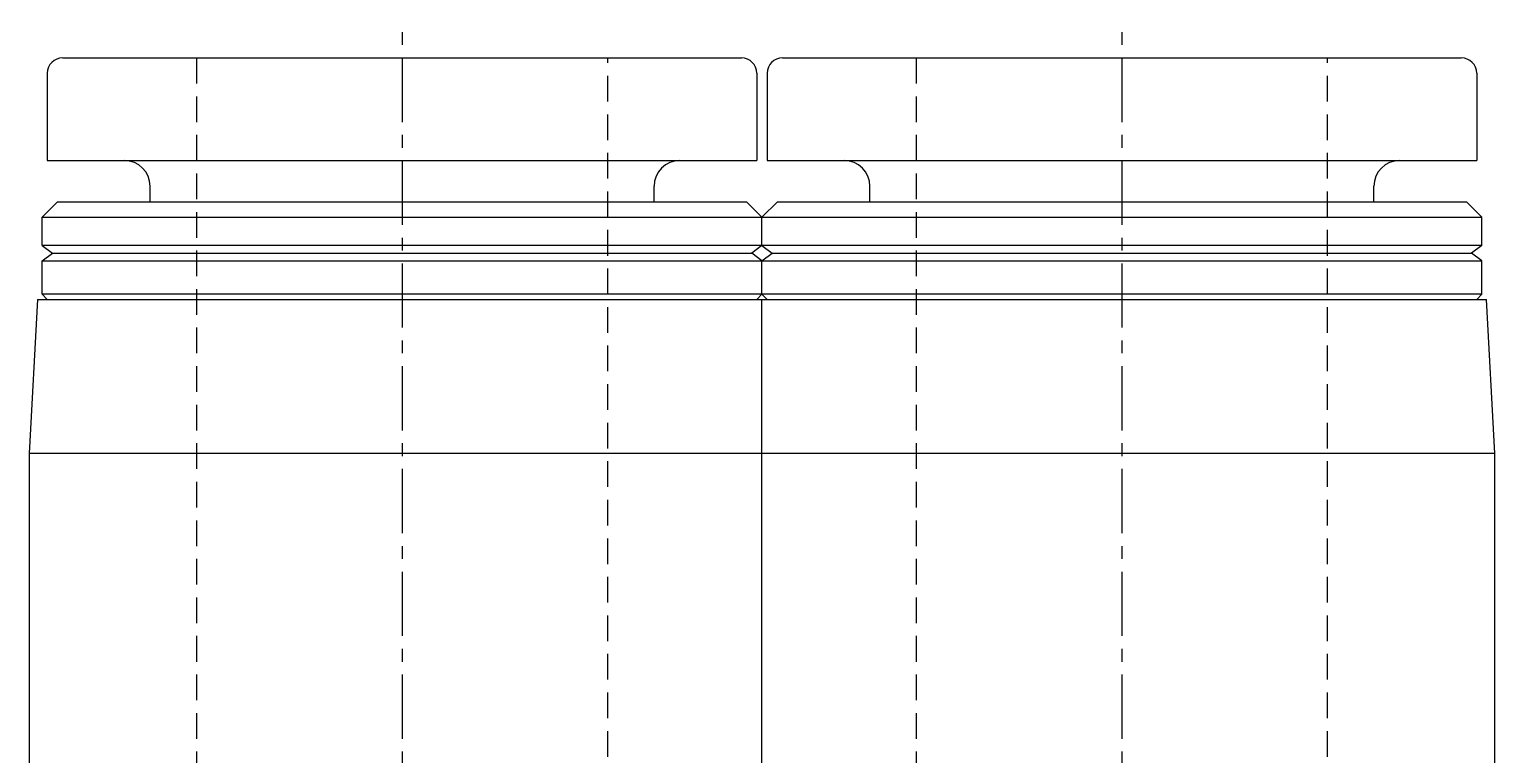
# Model space of a CAD drawing. Extents: x -1 to 104, y -14 to 81.
# Drawn here: x 24.56 to 53.06, y 34.58 to 48.7 of the extents above; entities that cross this region are included whole.
import ezdxf

# ---------------------------------------------------------------- set-up
doc = ezdxf.new("R2010")
doc.units = 0
doc.linetypes.add('CENTER', pattern=[2, 1.25, -0.25, 0.25, -0.25])
doc.linetypes.add('DASHED', pattern=[0.75, 0.5, -0.25])
doc.layers.get('0').update_dxf_attribs({"linetype": 'CONTINUOUS'})
doc.layers.add('CENTER', color=1, linetype='CENTER')

msp = doc.modelspace()

# ---------------------------------------------------------------- linework, layer by layer
at = {"color": 7, "linetype": 'CONTINUOUS'}
for p, q in [((25.214, 48.142), (38.414, 48.142)), ((39.214, 48.142), (52.414, 48.142)), ((24.914, 47.842), (24.914, 46.142)), ((38.714, 47.842), (38.714, 46.142)), ((38.914, 47.842), (38.914, 46.142)), ((52.714, 47.842), (52.714, 46.142)), ((24.914, 46.142), (38.714, 46.142)), ((38.914, 46.142), (52.714, 46.142)), ((26.914, 45.342), (26.914, 45.642)), ((36.714, 45.342), (36.714, 45.642)), ((40.914, 45.342), (40.914, 45.642)), ((50.714, 45.342), (50.714, 45.642)), ((24.814, 45.042), (25.114, 45.342)), ((25.114, 45.342), (38.514, 45.342)), ((38.814, 45.042), (38.514, 45.342)), ((38.814, 45.042), (39.114, 45.342)), ((39.114, 45.342), (52.514, 45.342)), ((52.814, 45.042), (52.514, 45.342)), ((24.814, 44.492), (24.814, 45.042)), ((24.814, 45.042), (38.814, 45.042)), ((38.814, 45.042), (52.814, 45.042)), ((38.814, 44.492), (38.814, 45.042)), ((52.814, 44.492), (52.814, 45.042)), ((24.814, 44.492), (25.014, 44.342)), ((38.814, 44.492), (24.814, 44.492)), ((38.814, 44.492), (38.614, 44.342)), ((38.814, 44.492), (39.014, 44.342)), ((52.814, 44.492), (38.814, 44.492)), ((52.814, 44.492), (52.614, 44.342)), ((24.814, 44.192), (25.014, 44.342)), ((24.814, 43.542), (24.814, 44.192)), ((24.814, 44.192), (38.814, 44.192)), ((25.014, 44.342), (38.614, 44.342)), ((38.814, 44.192), (38.614, 44.342)), ((38.814, 44.192), (39.014, 44.342)), ((38.814, 44.192), (52.814, 44.192)), ((38.814, 43.542), (38.814, 44.192)), ((39.014, 44.342), (52.614, 44.342)), ((52.814, 44.192), (52.614, 44.342)), ((52.814, 43.542), (52.814, 44.192)), ((24.721, 43.442), (24.564, 40.442)), ((24.721, 43.442), (52.907, 43.442)), ((24.914, 43.442), (24.814, 43.542)), ((38.814, 43.542), (24.814, 43.542)), ((38.714, 43.442), (38.814, 43.542)), ((38.914, 43.442), (38.814, 43.542)), ((52.814, 43.542), (38.814, 43.542)), ((38.814, 33.942), (38.814, 43.442)), ((52.714, 43.442), (52.814, 43.542)), ((53.064, 40.442), (52.907, 43.442)), ((24.564, 40.442), (24.564, 32.692)), ((53.064, 40.442), (24.564, 40.442)), ((53.064, 32.692), (53.064, 40.442))]:
    msp.add_line(p, q, dxfattribs=at)
at = {"color": 3, "linetype": 'DASHED'}
for p, q in [((27.814, 48.142), (27.814, 30.042)), ((35.814, 30.042), (35.814, 48.142)), ((41.814, 48.142), (41.814, 30.042)), ((49.814, 30.042), (49.814, 48.142))]:
    msp.add_line(p, q, dxfattribs=at)
at = {"color": 7, "linetype": 'CONTINUOUS'}
for centre, radius, start, end in [((25.214, 47.842), 0.3, 90, 180), ((38.414, 47.842), 0.3, 0, 90), ((39.214, 47.842), 0.3, 90, 180), ((52.414, 47.842), 0.3, 0, 90), ((26.414, 45.642), 0.5, 0, 90), ((37.214, 45.642), 0.5, 90, 180), ((40.414, 45.642), 0.5, 0, 90), ((51.214, 45.642), 0.5, 90, 180)]:
    msp.add_arc(centre, radius, start, end, dxfattribs=at)
at = {"layer": 'CENTER', "color": 1, "linetype": 'CENTER'}
for p, q in [((31.814, 50.142), (31.814, 28.042)), ((45.814, 50.142), (45.814, 28.042))]:
    msp.add_line(p, q, dxfattribs=at)

doc.saveas('drawing.dxf')
